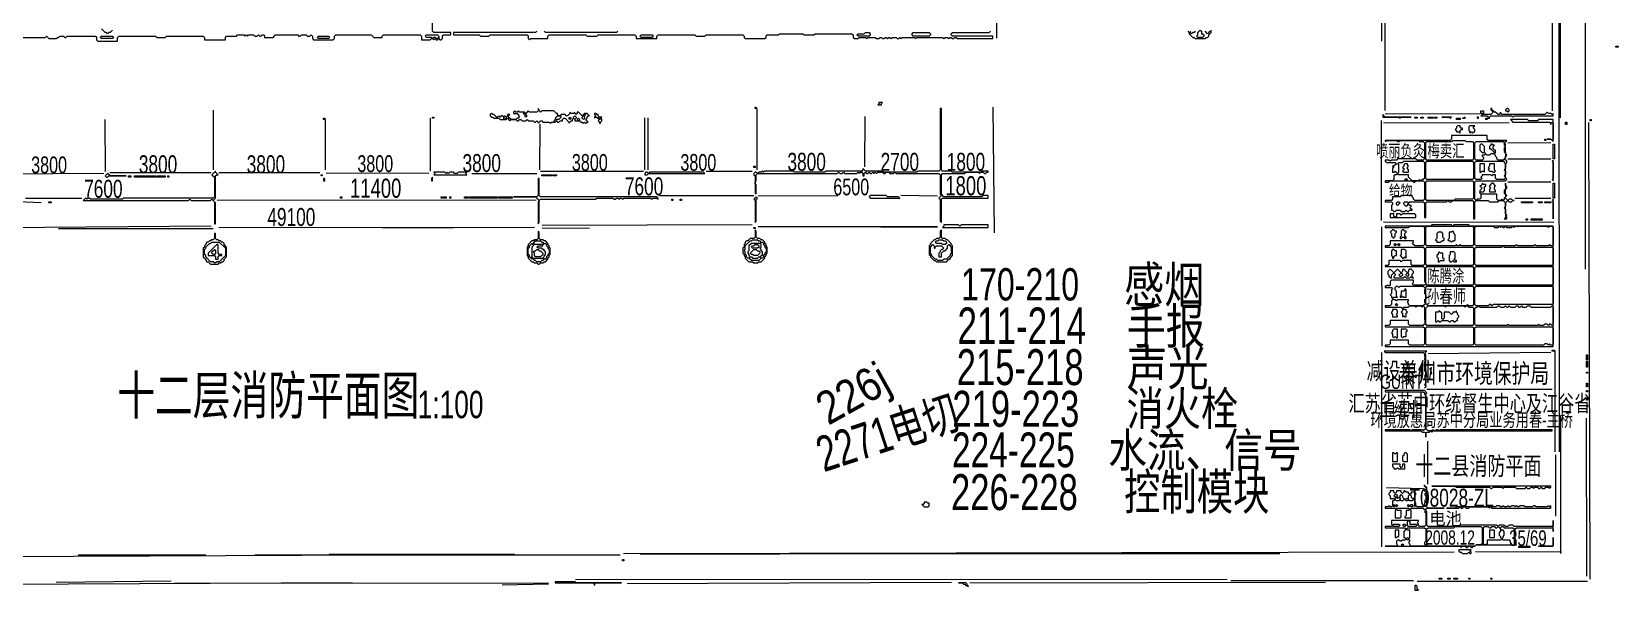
# Model space of a CAD drawing. Extents: x 10 to 1972, y 10 to 1370.
# Drawn here: x 678 to 1972, y 11 to 467 of the extents above; entities that cross this region are included whole.
import ezdxf

# ---------------------------------------------------------------- set-up
doc = ezdxf.new("R2010")
doc.units = 0
for name, color, linetype, lineweight in [('OCR_TEXT', 6, 'Continuous', 0), ('TRACE_CURVE', 6, 'Continuous', 0), ('TRACE_STRAIGHT', 5, 'Continuous', 0), ('TRACE_TEXT_SYMBOL', 6, 'Continuous', 0)]:
    doc.layers.add(name, color=color, linetype=linetype, lineweight=lineweight)
doc.styles.add('wqy-unicode', font='wqy-unicode.lff')

msp = doc.modelspace()

# ---------------------------------------------------------------- linework, layer by layer
at = {"layer": 'TRACE_CURVE', "color": 6}
for points in [[(1006, 466), (1005, 467), (1005, 509), (1006, 510), (1006, 531), (1005, 530), (1004, 531), (1003, 531), (1001, 533), (966, 533), (965, 534), (965, 535), (964, 536), (964, 537), (963, 537), (962, 538), (961, 538), (960, 539), (960, 577), (961, 578), (960, 579), (960, 591)], [(744, 468), (742, 466), (741, 466), (740, 465), (739, 466), (738, 466), (735, 469)], [(818, 463), (819, 462), (819, 460), (836, 460), (836, 462), (837, 463), (845, 463), (846, 464), (851, 464), (852, 463), (853, 464), (854, 463), (855, 464), (859, 464), (860, 463), (862, 463), (863, 464), (864, 463), (865, 463), (866, 464), (867, 464), (868, 463), (868, 462), (875, 462), (877, 464), (895, 464), (896, 463), (897, 463), (898, 464), (902, 464), (903, 463), (905, 463), (906, 464), (907, 463), (907, 461), (908, 460), (924, 460), (925, 461), (925, 463), (926, 464), (955, 464), (957, 462), (964, 462), (964, 463), (965, 464), (995, 464), (996, 463), (996, 460), (1003, 460), (1004, 461), (1005, 461), (1006, 460), (1007, 461), (1008, 460), (1009, 460), (1010, 461), (1011, 460), (1012, 460), (1013, 461), (1013, 463), (1014, 464), (1020, 464), (1020, 466), (1006, 466)], [(1090, 467), (1089, 466), (1022, 466), (1022, 464), (1043, 464), (1044, 463), (1051, 463), (1052, 464), (1082, 464), (1083, 463), (1083, 461), (1084, 460), (1085, 461), (1099, 461), (1099, 463), (1100, 464), (1130, 464)], [(1156, 467), (1155, 466), (1097, 466), (1096, 467)], [(1425, 462), (1426, 461), (1427, 462), (1428, 462), (1429, 461), (1430, 461), (1431, 462), (1432, 462), (1433, 461), (1462, 461), (1462, 463), (1429, 463), (1428, 464), (1428, 465), (1429, 466), (1459, 466), (1460, 467)], [(661, 462), (689, 462), (690, 463), (692, 461), (698, 461), (699, 462), (700, 462), (701, 463), (704, 463), (705, 462), (706, 462), (707, 463), (730, 463), (731, 462), (731, 460), (732, 459), (748, 459), (748, 462), (749, 463), (779, 463), (780, 462), (787, 462), (788, 463), (818, 463)], [(1130, 464), (1131, 463), (1139, 463), (1140, 464), (1170, 464), (1171, 463), (1171, 461), (1188, 461), (1188, 463), (1189, 464), (1219, 464), (1220, 463), (1227, 463), (1228, 464), (1258, 464), (1259, 463), (1259, 462), (1260, 461), (1276, 461), (1277, 462), (1277, 463), (1278, 464), (1287, 464), (1288, 465), (1307, 465), (1308, 464), (1316, 464), (1317, 465), (1347, 465), (1348, 464), (1348, 462), (1349, 461), (1352, 461), (1353, 462), (1358, 462), (1359, 461), (1360, 462), (1366, 462), (1367, 461), (1369, 461), (1370, 462), (1371, 462), (1372, 461), (1373, 461), (1374, 462), (1375, 462), (1376, 461), (1377, 462), (1378, 462), (1379, 461), (1380, 462), (1383, 462), (1384, 461), (1385, 461), (1386, 462), (1387, 461), (1388, 462), (1398, 462), (1399, 461), (1400, 462), (1421, 462), (1422, 461), (1423, 462), (1425, 462)], [(1419, 404), (1419, 354), (1418, 353), (1401, 353), (1400, 352), (1373, 352), (1372, 353), (1358, 353), (1356, 355), (1356, 354), (1355, 353), (1326, 353), (1325, 352), (1300, 352), (1299, 353), (1276, 353), (1275, 352), (1274, 353), (1273, 352), (1271, 352), (1270, 351), (1269, 352), (1268, 352), (1267, 351), (1267, 350), (1268, 349), (1268, 335), (1269, 334), (1269, 342), (1268, 343), (1268, 344), (1269, 345), (1269, 350), (1270, 351), (1335, 351), (1336, 352), (1337, 351), (1339, 351), (1340, 352), (1341, 351), (1351, 351), (1352, 352), (1353, 351), (1354, 352), (1355, 352), (1356, 351), (1356, 349), (1357, 349), (1357, 351), (1358, 352), (1359, 351), (1360, 351), (1361, 352), (1362, 351), (1363, 351), (1364, 352), (1365, 351), (1366, 352), (1367, 351), (1368, 352), (1372, 352), (1373, 351), (1374, 351), (1375, 352)], [(1375, 352), (1377, 352), (1378, 351), (1381, 351), (1382, 352), (1383, 351), (1418, 351), (1419, 350), (1419, 334), (1420, 333), (1418, 331), (1419, 330), (1419, 312), (1420, 311), (1420, 330), (1421, 331), (1458, 331), (1458, 333), (1454, 333), (1453, 332), (1422, 332), (1420, 334), (1420, 350), (1421, 351), (1439, 351), (1440, 352), (1450, 352), (1451, 351), (1452, 352), (1454, 352), (1455, 351), (1456, 351), (1457, 352), (1458, 352), (1458, 353), (1453, 353), (1452, 352), (1429, 352), (1428, 353), (1421, 353), (1420, 354), (1420, 404), (1419, 404)], [(1836, 382), (1836, 379), (1835, 378), (1782, 378), (1782, 377), (1783, 378), (1791, 378), (1792, 377), (1793, 377), (1794, 378), (1809, 378), (1810, 377), (1813, 377), (1814, 376), (1814, 363), (1813, 362), (1808, 362), (1807, 363), (1792, 363), (1791, 362), (1787, 362), (1786, 361), (1785, 362), (1782, 362), (1782, 361), (1783, 360), (1790, 360), (1791, 359), (1789, 357), (1788, 357), (1789, 356), (1788, 355), (1788, 352), (1789, 352), (1790, 353), (1792, 351), (1791, 350), (1790, 350), (1789, 349), (1789, 346), (1788, 345), (1782, 345), (1782, 344), (1785, 344), (1786, 345), (1804, 345), (1805, 344), (1806, 344), (1807, 345), (1813, 345), (1814, 344), (1814, 330), (1813, 329), (1806, 329), (1805, 330), (1805, 331), (1804, 332), (1804, 333), (1795, 333), (1794, 332), (1788, 332), (1788, 330), (1787, 329), (1782, 329)], [(1881, 366), (1880, 367), (1880, 375), (1879, 376), (1881, 378), (1866, 378), (1865, 379), (1865, 382), (1836, 382)], [(1883, 328), (1885, 328), (1886, 329), (1887, 329), (1886, 329), (1885, 330), (1883, 330), (1882, 329), (1880, 331), (1880, 332), (1881, 333), (1880, 334), (1880, 338), (1881, 339), (1881, 340), (1880, 341), (1880, 343), (1880, 338), (1879, 337), (1879, 335), (1880, 334), (1880, 332), (1879, 331), (1879, 330), (1878, 329), (1877, 330), (1876, 329), (1874, 329), (1873, 330), (1873, 334), (1860, 334), (1859, 335), (1860, 336), (1862, 336), (1863, 337), (1863, 340), (1864, 341), (1864, 342), (1862, 342), (1861, 343), (1861, 342), (1860, 341), (1859, 341), (1861, 339), (1859, 337), (1859, 335), (1860, 334), (1860, 331), (1859, 330), (1857, 330), (1856, 329), (1855, 330), (1855, 344), (1856, 345), (1880, 345), (1881, 346), (1880, 347), (1880, 359), (1881, 360), (1881, 361), (1879, 363), (1880, 364), (1880, 365), (1881, 366)], [(1782, 329), (1782, 328), (1787, 328), (1788, 327), (1788, 326), (1787, 325), (1787, 321), (1788, 321), (1789, 320), (1790, 320), (1791, 321), (1794, 321), (1795, 320), (1798, 320), (1799, 321), (1800, 320), (1801, 320), (1802, 321), (1804, 321), (1804, 322), (1803, 322), (1802, 323), (1803, 324), (1803, 325), (1802, 325), (1801, 326), (1801, 327), (1802, 328), (1813, 328), (1814, 327), (1814, 315), (1815, 315), (1815, 327), (1816, 328), (1832, 328), (1833, 329), (1834, 328), (1836, 328), (1837, 329), (1853, 329), (1854, 328), (1854, 314), (1855, 314), (1855, 328), (1856, 329), (1866, 329), (1867, 328), (1874, 328), (1875, 329), (1878, 329), (1880, 327), (1880, 324), (1879, 323), (1880, 322), (1880, 315), (1879, 314), (1881, 314), (1881, 315), (1880, 316), (1881, 317), (1880, 318), (1880, 327), (1882, 329), (1883, 328)], [(1820, 309), (1819, 308), (1782, 308), (1782, 307), (1801, 307), (1802, 308), (1813, 308), (1814, 307), (1814, 293), (1813, 292), (1806, 292), (1804, 294), (1805, 295), (1805, 296), (1786, 296), (1786, 293), (1785, 292), (1782, 292), (1782, 291), (1813, 291), (1814, 290), (1814, 277), (1813, 276), (1804, 276), (1803, 277), (1803, 280), (1796, 280), (1795, 279), (1794, 280), (1785, 280), (1785, 277), (1784, 276), (1782, 276), (1782, 275), (1813, 275), (1814, 274), (1814, 263), (1815, 262), (1815, 261), (1814, 260), (1805, 260), (1804, 261), (1805, 262), (1805, 264), (1787, 264), (1786, 263), (1786, 260), (1785, 259), (1784, 260), (1783, 259), (1782, 259), (1782, 258), (1787, 258), (1788, 257), (1787, 256), (1787, 253), (1786, 252), (1787, 251), (1787, 250), (1788, 249), (1788, 248), (1787, 247), (1787, 244), (1786, 243)], [(1786, 243), (1782, 243), (1782, 242), (1795, 242), (1796, 241), (1796, 239), (1795, 238), (1796, 237), (1796, 234), (1797, 235), (1798, 234), (1799, 234), (1799, 237), (1800, 238), (1799, 239), (1799, 240), (1797, 240), (1796, 241), (1797, 242), (1801, 242), (1802, 243), (1806, 243), (1807, 242), (1808, 243), (1811, 243), (1812, 242), (1813, 243), (1814, 242), (1814, 232), (1815, 231), (1814, 230), (1815, 229), (1813, 227), (1802, 227), (1801, 228), (1801, 231), (1786, 231), (1786, 228), (1785, 227), (1782, 227), (1782, 226), (1813, 226), (1814, 225), (1814, 212), (1813, 211), (1802, 211), (1801, 212), (1801, 215), (1786, 215), (1786, 212), (1785, 211), (1782, 211), (1782, 210), (1919, 210), (1919, 308), (1851, 308), (1850, 309), (1838, 309), (1837, 308), (1836, 309), (1820, 309)]]:
    msp.add_lwpolyline(points, dxfattribs=at)
for points in [[(1357, 465), (1358, 466), (1361, 466), (1362, 465), (1362, 464), (1361, 463), (1352, 463), (1351, 464), (1352, 465)], [(1396, 465), (1397, 466), (1410, 466), (1411, 465), (1411, 464), (1410, 463), (1397, 463), (1396, 464)], [(734, 462), (735, 463), (744, 463), (745, 462), (744, 461), (735, 461)], [(911, 462), (912, 463), (920, 463), (921, 462), (920, 461), (912, 461)], [(999, 463), (1000, 464), (1009, 464), (1010, 463), (1010, 462), (1009, 461), (1008, 461), (1007, 462), (1006, 462), (1005, 461), (1004, 462), (1000, 462)], [(1174, 463), (1175, 464), (1184, 464), (1185, 463), (1184, 462), (1175, 462)], [(1836, 377), (1837, 378), (1847, 378), (1848, 377), (1853, 377), (1854, 376), (1854, 363), (1853, 362), (1816, 362), (1815, 363), (1815, 376), (1816, 377)], [(1855, 376), (1856, 377), (1878, 377), (1879, 376), (1879, 374), (1880, 373), (1879, 372), (1879, 369), (1880, 368), (1880, 364), (1878, 362), (1874, 362), (1873, 363), (1873, 364), (1872, 365), (1872, 366), (1871, 367), (1872, 368), (1872, 370), (1871, 370), (1870, 371), (1870, 373), (1871, 374), (1870, 374), (1869, 375), (1868, 375), (1868, 374), (1867, 373), (1867, 371), (1868, 371), (1871, 368), (1870, 367), (1868, 367), (1867, 366), (1865, 366), (1863, 368), (1863, 373), (1861, 375), (1860, 375), (1859, 374), (1859, 370), (1861, 368), (1863, 368), (1864, 367), (1863, 366), (1861, 366), (1861, 365), (1862, 364), (1862, 363), (1861, 362), (1856, 362), (1855, 363)], [(1796, 360), (1797, 361), (1813, 361), (1814, 360), (1814, 347), (1813, 346), (1812, 346), (1811, 345), (1810, 346), (1809, 345), (1804, 345), (1801, 348), (1801, 350), (1793, 350), (1792, 351), (1793, 352), (1793, 358), (1792, 359), (1793, 360)], [(1815, 360), (1816, 361), (1853, 361), (1854, 360), (1854, 347), (1853, 346), (1816, 346), (1815, 347)], [(1855, 360), (1856, 361), (1878, 361), (1880, 359), (1880, 355), (1879, 354), (1880, 353), (1880, 350), (1879, 349), (1880, 348), (1880, 347), (1879, 346), (1873, 346), (1872, 347), (1872, 350), (1870, 350), (1869, 349), (1868, 350), (1861, 350), (1861, 349), (1860, 348), (1861, 347), (1860, 346), (1856, 346), (1855, 347)], [(1798, 346), (1799, 347), (1800, 346), (1799, 345)], [(1815, 344), (1816, 345), (1853, 345), (1854, 344), (1854, 331), (1853, 330), (1839, 330), (1838, 329), (1816, 329), (1815, 330)], [(1791, 327), (1792, 328), (1793, 328), (1794, 327), (1792, 325), (1791, 326)], [(1797, 327), (1798, 328), (1800, 328), (1801, 327), (1800, 326), (1800, 325), (1799, 324), (1797, 326)], [(1815, 307), (1816, 308), (1853, 308), (1854, 307), (1854, 293), (1853, 292), (1844, 292), (1843, 293), (1842, 292), (1841, 292), (1840, 293), (1839, 292), (1816, 292), (1815, 293)], [(1855, 307), (1856, 308), (1870, 308), (1871, 307), (1874, 307), (1875, 308), (1876, 307), (1877, 308), (1878, 307), (1879, 307), (1880, 308), (1881, 307), (1885, 307), (1886, 308), (1887, 307), (1888, 308), (1914, 308), (1915, 307), (1916, 308), (1918, 308), (1919, 307), (1919, 293), (1918, 292), (1917, 292), (1916, 293), (1915, 292), (1905, 292), (1904, 293), (1903, 292), (1890, 292), (1889, 293), (1888, 292), (1856, 292), (1855, 293)], [(1789, 293), (1790, 294), (1791, 293), (1790, 292)], [(1792, 293), (1793, 294), (1794, 293), (1793, 292)], [(1815, 290), (1816, 291), (1853, 291), (1854, 290), (1854, 277), (1853, 276), (1816, 276), (1815, 277)], [(1877, 291), (1878, 292), (1879, 291), (1918, 291), (1919, 290), (1919, 277), (1918, 276), (1856, 276), (1855, 277), (1855, 290), (1856, 291)], [(1815, 274), (1816, 275), (1853, 275), (1854, 274), (1854, 261), (1853, 260), (1816, 260), (1815, 261)], [(1855, 274), (1856, 275), (1918, 275), (1919, 274), (1919, 261), (1918, 260), (1856, 260), (1855, 261)], [(1790, 258), (1791, 259), (1792, 259), (1793, 258), (1794, 259), (1813, 259), (1815, 257), (1814, 256), (1814, 253), (1815, 252), (1815, 249), (1814, 248), (1814, 246), (1815, 245), (1813, 243), (1802, 243), (1801, 244), (1801, 245), (1800, 246), (1801, 247), (1801, 248), (1792, 248), (1791, 247), (1790, 248), (1789, 248), (1788, 249), (1789, 250), (1792, 250), (1791, 251), (1791, 255), (1790, 256)], [(1815, 258), (1816, 259), (1853, 259), (1854, 258), (1854, 244), (1853, 243), (1850, 243), (1849, 244), (1848, 243), (1817, 243), (1815, 245)], [(1855, 258), (1856, 259), (1918, 259), (1919, 258), (1919, 245), (1918, 244), (1870, 244), (1869, 243), (1868, 244), (1867, 244), (1866, 243), (1856, 243), (1855, 244)], [(1790, 244), (1791, 245), (1792, 244), (1791, 243)], [(1817, 243), (1830, 243), (1831, 242), (1832, 243), (1846, 243), (1847, 242), (1848, 243), (1849, 243), (1850, 242), (1853, 242), (1854, 241), (1854, 228), (1853, 227), (1816, 227), (1815, 228), (1815, 241)], [(1857, 242), (1858, 243), (1859, 242), (1873, 242), (1874, 243), (1875, 243), (1876, 242), (1879, 242), (1880, 243), (1881, 242), (1882, 242), (1883, 243), (1884, 242), (1888, 242), (1889, 243), (1890, 243), (1891, 242), (1892, 242), (1893, 243), (1894, 242), (1897, 242), (1898, 243), (1900, 243), (1901, 242), (1917, 242), (1918, 243), (1919, 242), (1919, 228), (1918, 227), (1917, 228), (1916, 228), (1915, 227), (1914, 228), (1912, 228), (1911, 227), (1908, 227), (1907, 228), (1906, 227), (1883, 227), (1882, 228), (1881, 227), (1856, 227), (1855, 228), (1855, 241), (1856, 242)], [(1815, 225), (1816, 226), (1853, 226), (1854, 225), (1854, 212), (1853, 211), (1816, 211), (1815, 212)], [(1855, 225), (1856, 226), (1918, 226), (1919, 225), (1919, 212), (1918, 211), (1917, 211), (1916, 212), (1915, 211), (1914, 212), (1912, 212), (1911, 211), (1856, 211), (1855, 212)]]:
    msp.add_lwpolyline(points, close=True, dxfattribs=at)
at = {"layer": 'TRACE_STRAIGHT', "color": 5}
for p, q in [((1924.5, 961.4), (1924.5, 396.4)), ((1923.4, 878.9), (1923.9, 123.9)), ((1945, 879), (1945, 273)), ((1464.5, 648.9), (1464.8, 461.4)), ((1778.2, 551.4), (1779, 458.9)), ((1924, 525), (1924, 411)), ((1918, 507), (1918, 402)), ((1781.6, 490.4), (1781.7, 402.4)), ((826.1, 402.6), (826.1, 353.9)), ((1269.7, 353.9), (1269.7, 403.9)), ((1461.9, 405.1), (1462.9, 302.6)), ((737.8, 395.1), (737.9, 352.6)), ((917.6, 353.9), (917.7, 395.1)), ((1003, 396), (1003, 353)), ((1092.6, 353.9), (1092.7, 391.4)), ((1177.8, 396.4), (1177.9, 353.9)), ((1180.9, 353.9), (1180.9, 396.4)), ((1357.6, 356.4), (1357.7, 397.6)), ((1778.9, 312.6), (1779, 394.1)), ((1780.6, 392.2), (1883.1, 392.6)), ((1781.9, 399.8), (1859.4, 399.9)), ((1923.6, 393.9), (1923.6, 312.6)), ((1947.7, 392.6), (1948.9, 20.1)), ((1881.9, 376), (1916.9, 376.3)), ((1881.9, 362.9), (1916.9, 362.9)), ((654.4, 350.6), (736.9, 351.4)), ((741.9, 351.7), (824.4, 351.8)), ((830.6, 351.8), (913.1, 351.8)), ((918.1, 351.5), (1001.9, 351.4)), ((1037, 351), (1090, 351)), ((1093.1, 352.8), (1176.9, 352.9)), ((1228.1, 352.8), (1265.6, 353)), ((1881.9, 344.3), (1916.9, 344.3)), ((654.4, 328.6), (685.7, 327.3)), ((673, 331), (719, 331)), ((829.4, 329.3), (1089.4, 329.4)), ((1190, 333), (1267, 333)), ((1270.6, 332.9), (1335.6, 333)), ((1386.9, 333.2), (1416.9, 332.8)), ((1887.8, 330.8), (1916.9, 330.9)), ((1780.6, 311.6), (1919.4, 311.4)), ((654.4, 307), (824.4, 308.2)), ((700, 306), (826, 306)), ((830.6, 306.9), (1088.1, 307.2)), ((964, 307), (1022, 307)), ((1094.4, 308.8), (1265.6, 309.5)), ((1094.4, 306.7), (1133.1, 306.4)), ((1270.6, 307.8), (1416.9, 307.8)), ((1370.6, 307.5), (1416.9, 307.5)), ((1779, 307.6), (1779.1, 210.1)), ((1779, 205.1), (1779, 46.4)), ((1816.9, 204.1), (1916.9, 205.2)), ((1920.6, 123.9), (1920.6, 206.4)), ((1816, 175), (1918, 175)), ((1925, 153), (1925, 41)), ((1945.9, 151.4), (1946.2, 22.6)), ((1816.6, 97.6), (1816.6, 132.6)), ((1921, 71.4), (1921.1, 121.4)), ((1783.1, 94.9), (1813.1, 93.9)), ((70.6, 36), (898.1, 39.7)), ((716, 40), (784, 40)), ((770, 40), (820, 40)), ((860, 40), (974, 40)), ((899.4, 39.8), (1108.1, 39.8)), ((920.6, 40.4), (1071.9, 40.4)), ((1072, 40), (1158, 40)), ((1160.6, 41), (1838.1, 42.3)), ((1174.4, 40.7), (1288.1, 40.8)), ((1216, 41), (1696, 41)), ((1855.6, 42.6), (1925.6, 42.4)), ((610.6, 15.9), (939.4, 17.4)), ((697.9, 17.6), (791.9, 18.6)), ((794.4, 16.7), (1099.4, 17)), ((1061.8, 15.5), (1099.4, 16.3)), ((1121.6, 19.7), (1653.1, 20.1)), ((1163.6, 16.5), (1428.1, 17.5)), ((1443.1, 17.1), (1733.1, 17.5)), ((1656, 19), (1805, 19)), ((1808.1, 18.4), (1946.9, 18.4))]:
    msp.add_line(p, q, dxfattribs=at)
at = {"layer": 'TRACE_TEXT_SYMBOL', "color": 6}
for points in [[(1621, 467), (1622, 466), (1622, 465), (1625, 462), (1626, 462), (1627, 461), (1635, 461), (1636, 462), (1637, 462), (1638, 463), (1638, 464), (1640, 466), (1640, 468)], [(1627, 467), (1626, 466), (1625, 466), (1624, 465), (1623, 466), (1623, 467)], [(1639, 467), (1637, 465), (1635, 467)], [(1091, 404), (1091, 402), (1090, 401), (1084, 401), (1083, 402), (1081, 400), (1080, 401), (1076, 401), (1075, 402), (1074, 401), (1073, 401), (1072, 402), (1071, 401), (1071, 400), (1074, 400), (1075, 399), (1075, 398), (1076, 397), (1075, 396), (1074, 396), (1073, 395), (1069, 395), (1067, 397), (1067, 398), (1068, 399), (1066, 399), (1066, 398), (1065, 397), (1064, 398), (1063, 397), (1062, 398), (1061, 398), (1060, 397), (1059, 398), (1058, 397), (1057, 397), (1055, 399), (1054, 399), (1053, 400), (1052, 399), (1052, 398), (1053, 397), (1054, 397), (1055, 396), (1059, 396), (1060, 395), (1065, 395), (1066, 396), (1068, 394), (1069, 395), (1073, 395), (1074, 394), (1075, 394), (1076, 395), (1077, 395), (1078, 394), (1081, 394), (1082, 395), (1083, 394), (1087, 394), (1088, 393), (1089, 393), (1090, 394), (1091, 393)], [(1092, 402), (1092, 403), (1091, 404)], [(1091, 393), (1091, 392), (1093, 394), (1094, 394), (1095, 393), (1100, 393), (1101, 392), (1102, 393), (1105, 393), (1106, 394), (1107, 393), (1108, 393), (1109, 394), (1111, 394), (1111, 395), (1112, 396), (1113, 396), (1116, 393), (1116, 392), (1118, 394), (1119, 394), (1119, 395), (1120, 396), (1121, 395), (1121, 394), (1125, 394), (1126, 393), (1127, 393), (1128, 392), (1129, 393), (1130, 392), (1131, 393), (1132, 393), (1130, 395), (1131, 396), (1131, 397), (1132, 398), (1133, 398), (1131, 400), (1129, 400), (1127, 398), (1124, 401), (1123, 401), (1123, 400), (1122, 399), (1121, 400), (1121, 401), (1120, 400), (1118, 400), (1117, 401), (1117, 400), (1115, 398), (1114, 398), (1113, 399), (1110, 399), (1109, 398), (1108, 398), (1107, 399), (1107, 400), (1106, 400), (1104, 402), (1094, 402), (1093, 401), (1092, 402)], [(1814, 97), (1814, 96), (1816, 94), (1814, 92), (1815, 91), (1815, 90), (1814, 89), (1815, 88), (1815, 85), (1814, 84), (1815, 83), (1814, 82), (1814, 80), (1813, 79), (1808, 79), (1807, 80), (1807, 82), (1806, 83), (1806, 84), (1805, 85), (1805, 86), (1806, 87), (1806, 88), (1807, 89), (1807, 90), (1806, 91), (1803, 91), (1803, 90), (1802, 89), (1801, 90), (1801, 91), (1799, 91), (1798, 92), (1797, 92), (1797, 91), (1796, 90), (1795, 91), (1795, 92), (1791, 92), (1791, 91), (1790, 90), (1789, 91), (1789, 92), (1786, 92), (1786, 91), (1785, 90), (1785, 89), (1786, 88), (1786, 86), (1789, 86), (1790, 85), (1789, 84), (1788, 84), (1788, 80), (1787, 79), (1786, 79), (1785, 80), (1784, 79), (1782, 79), (1782, 78), (1790, 78), (1791, 77), (1790, 76), (1790, 70)], [(1854, 47), (1855, 47), (1856, 48), (1885, 48), (1885, 49), (1884, 50), (1884, 51), (1883, 52), (1878, 52), (1877, 53), (1878, 54), (1878, 55), (1879, 56), (1879, 59), (1878, 60), (1877, 60), (1876, 61), (1876, 62), (1877, 63), (1878, 63), (1879, 62), (1886, 62), (1887, 61), (1887, 48), (1889, 48), (1888, 49), (1888, 61), (1889, 62), (1918, 62), (1919, 61), (1919, 59), (1919, 68), (1919, 64), (1918, 63), (1887, 63), (1886, 64), (1883, 64), (1882, 63), (1880, 63), (1879, 64), (1875, 64), (1874, 63), (1873, 64), (1843, 64), (1842, 63), (1817, 63), (1816, 64), (1816, 75), (1815, 76), (1815, 77), (1816, 78), (1830, 78), (1817, 78), (1816, 79), (1816, 95), (1815, 95), (1814, 96), (1814, 97)], [(1790, 70), (1794, 70), (1795, 71), (1795, 76), (1792, 76), (1791, 77), (1792, 78), (1801, 78), (1802, 77), (1801, 76), (1799, 76), (1799, 72), (1798, 71), (1798, 70), (1803, 70), (1803, 76), (1802, 77), (1803, 78), (1813, 78), (1815, 76), (1814, 75), (1815, 74), (1815, 64), (1814, 63), (1810, 63), (1809, 64), (1809, 65), (1808, 66), (1809, 67), (1809, 68), (1787, 68), (1787, 65), (1788, 64), (1787, 63), (1782, 63), (1782, 62), (1798, 62), (1799, 61), (1797, 59), (1797, 54), (1798, 54), (1799, 53), (1798, 52), (1796, 52), (1795, 51), (1794, 51), (1793, 52), (1792, 52), (1791, 51), (1791, 49), (1792, 48), (1791, 47), (1782, 47), (1843, 47), (1844, 46), (1845, 47), (1847, 47), (1848, 46), (1849, 46), (1850, 47), (1851, 47), (1852, 46), (1853, 46), (1854, 47)]]:
    msp.add_lwpolyline(points, dxfattribs=at)
for points in [[(1631, 468), (1632, 467), (1632, 465), (1633, 465), (1634, 464), (1634, 463), (1633, 462), (1629, 462), (1628, 463), (1629, 464), (1629, 466)], [(1970, 455), (1972, 455), (1972, 454), (1970, 454)], [(1268, 405), (1269, 405), (1269, 404), (1268, 404)], [(1369, 409), (1369, 408), (1368, 407), (1371, 407), (1371, 408), (1372, 409)], [(1868, 404), (1868, 403), (1870, 401), (1868, 399), (1861, 399), (1860, 398), (1865, 398), (1866, 397), (1866, 396), (1867, 396), (1867, 397), (1868, 398), (1885, 398), (1886, 397), (1887, 398), (1919, 398), (1919, 400), (1918, 399), (1917, 400), (1915, 400), (1914, 401), (1912, 399), (1877, 399), (1876, 400), (1876, 401), (1876, 400), (1875, 399), (1874, 399), (1872, 401), (1871, 401), (1869, 403), (1869, 404)], [(1860, 402), (1862, 402), (1862, 400), (1860, 400)], [(1881, 404), (1880, 403), (1880, 402), (1881, 402), (1882, 401), (1883, 402), (1883, 403), (1882, 404)], [(916, 396), (917, 396), (917, 395), (916, 395)], [(1005, 397), (1006, 397), (1006, 396), (1005, 396)], [(1063, 397), (1064, 398), (1065, 397), (1065, 396), (1064, 395), (1063, 396)], [(1079, 400), (1080, 401), (1081, 400), (1080, 399)], [(1080, 398), (1081, 399), (1082, 398), (1081, 397)], [(1104, 394), (1105, 395), (1106, 394), (1105, 393)], [(1107, 398), (1109, 398), (1110, 397), (1108, 395), (1106, 395), (1105, 396)], [(1116, 396), (1117, 397), (1118, 396), (1117, 395)], [(1120, 397), (1121, 398), (1122, 397), (1122, 396), (1121, 395), (1120, 396)], [(1123, 395), (1124, 396), (1125, 395), (1124, 394)], [(1127, 397), (1128, 398), (1129, 397), (1129, 396), (1128, 395), (1127, 396)], [(1128, 399), (1129, 400), (1130, 399), (1129, 398)], [(1137, 400), (1137, 399), (1138, 398), (1137, 397), (1137, 396), (1138, 397), (1139, 397), (1141, 395), (1140, 394), (1141, 393), (1141, 392), (1142, 392), (1142, 393), (1143, 394), (1143, 395), (1142, 396), (1143, 397), (1141, 397), (1140, 398), (1140, 399), (1139, 399), (1138, 400)], [(1140, 396), (1141, 397), (1142, 396), (1141, 395)], [(1780, 399), (1780, 397), (1793, 397), (1794, 396), (1795, 397), (1803, 397), (1782, 397)], [(1806, 397), (1808, 397), (1808, 396), (1806, 396)], [(1811, 397), (1813, 397), (1813, 396), (1811, 396)], [(1817, 397), (1821, 397), (1821, 396), (1817, 396)], [(1822, 397), (1824, 397), (1824, 396), (1822, 396)], [(1828, 397), (1834, 397), (1835, 396), (1836, 397)], [(1841, 390), (1840, 389), (1840, 388), (1839, 387), (1840, 386), (1840, 385), (1842, 385), (1843, 384), (1843, 386), (1844, 387), (1845, 387), (1845, 388), (1844, 388), (1843, 389), (1843, 390)], [(1840, 396), (1843, 396), (1843, 395), (1840, 395)], [(1847, 397), (1846, 396), (1845, 396), (1847, 396)], [(1851, 390), (1850, 389), (1850, 386), (1851, 385), (1851, 384), (1852, 385), (1853, 384), (1854, 385), (1855, 385), (1855, 387), (1854, 388), (1854, 389), (1855, 390)], [(1857, 397), (1857, 396), (1858, 396), (1858, 397)], [(1864, 396), (1865, 396), (1865, 395), (1864, 395)], [(1884, 395), (1886, 393), (1916, 393), (1917, 392), (1917, 391), (1917, 392), (1918, 393), (1919, 392), (1919, 379), (1918, 378), (1917, 379), (1914, 379), (1917, 379), (1919, 377), (1919, 395), (1907, 395), (1906, 394), (1899, 394), (1898, 395)], [(1929, 393), (1930, 393), (1930, 391), (1929, 391)], [(1949, 395), (1950, 395), (1950, 394), (1949, 394)], [(1912, 379), (1913, 379), (1913, 378), (1912, 378)], [(1919, 375), (1920, 375), (1920, 363), (1919, 363)], [(828, 353), (825, 350), (827, 348), (827, 332), (826, 331), (753, 331), (752, 330), (726, 330), (725, 331), (724, 331), (723, 330), (722, 331), (720, 329), (806, 329), (807, 330), (808, 329), (824, 329), (825, 330), (827, 328), (827, 310), (828, 310), (828, 327), (826, 329), (828, 331), (828, 349), (829, 350), (830, 350), (828, 352)], [(740, 351), (738, 349), (739, 348), (740, 348), (741, 349), (755, 349), (742, 349)], [(914, 350), (915, 350), (915, 349), (914, 349)], [(1006, 352), (1007, 351), (1006, 350), (1033, 350), (1032, 351), (1033, 352), (1026, 352), (1025, 351), (1023, 351), (1022, 352), (1019, 352), (1018, 351), (1017, 352), (1016, 351), (1015, 352)], [(1094, 350), (1102, 350), (1102, 349), (1094, 349)], [(1103, 350), (1106, 350), (1106, 349), (1103, 349)], [(1179, 352), (1178, 351), (1178, 350), (1180, 350), (1181, 351), (1227, 351), (1226, 352), (1182, 352), (1181, 351), (1180, 352)], [(1267, 357), (1268, 357), (1268, 356), (1267, 356)], [(1798, 359), (1797, 358), (1797, 357), (1796, 356), (1797, 355), (1797, 354), (1796, 353), (1797, 352), (1801, 352), (1801, 354), (1800, 355), (1800, 356), (1801, 357), (1800, 358), (1800, 359)], [(1859, 359), (1859, 352), (1860, 352), (1861, 353), (1862, 353), (1863, 352), (1863, 359)], [(1867, 359), (1867, 357), (1866, 356), (1867, 355), (1866, 354), (1867, 353), (1869, 353), (1870, 352), (1871, 352), (1872, 353), (1871, 354), (1871, 359)], [(1919, 362), (1918, 361), (1919, 360), (1919, 347), (1918, 346), (1919, 345)], [(757, 349), (759, 349), (759, 348), (757, 348)], [(762, 349), (779, 349), (779, 348), (762, 348)], [(780, 349), (787, 349), (787, 348), (780, 348)], [(789, 349), (790, 349), (790, 348), (789, 348)], [(916, 347), (916, 345), (917, 345), (917, 347)], [(1005, 348), (1004, 347), (1004, 345), (1005, 345)], [(1091, 347), (1091, 333), (1090, 332), (1071, 332), (1089, 332), (1092, 329), (1091, 328), (1091, 310), (1092, 311), (1092, 329), (1093, 330), (1138, 330), (1139, 331), (1152, 331), (1153, 330), (1154, 330), (1155, 331), (1156, 331), (1157, 330), (1158, 331), (1159, 331), (1160, 330), (1161, 331), (1183, 331), (1184, 330), (1185, 331), (1188, 331), (1189, 330), (1189, 331), (1188, 332), (1093, 332), (1092, 333), (1092, 347)], [(1869, 343), (1867, 341), (1867, 340), (1868, 339), (1867, 338), (1867, 336), (1872, 336), (1872, 337), (1871, 338), (1871, 340), (1872, 341), (1870, 343)], [(1919, 343), (1920, 343), (1920, 331), (1919, 331)], [(692, 328), (694, 328), (694, 327), (692, 327)], [(930, 332), (931, 332), (931, 331), (930, 331)], [(1012, 332), (1013, 332), (1013, 331), (1012, 331)], [(1014, 332), (1016, 332), (1016, 331), (1014, 331)], [(1019, 332), (1020, 332), (1020, 331), (1019, 331)], [(1031, 332), (1034, 332), (1034, 331), (1031, 331)], [(1035, 332), (1058, 332), (1058, 331), (1035, 331)], [(1059, 332), (1070, 332), (1070, 331), (1059, 331)], [(1200, 330), (1201, 330), (1201, 329), (1200, 329)], [(1207, 330), (1208, 330), (1208, 329), (1207, 329)], [(1269, 332), (1267, 330), (1268, 329), (1268, 311), (1269, 312), (1269, 330), (1270, 331)], [(1362, 333), (1361, 332), (1362, 331), (1386, 331), (1385, 332), (1376, 332), (1375, 333)], [(1893, 328), (1902, 328), (1902, 327), (1893, 327)], [(1907, 328), (1910, 328), (1910, 327), (1907, 327)], [(1912, 328), (1917, 328), (1917, 327), (1912, 327)], [(1919, 330), (1918, 329), (1919, 328), (1919, 314)], [(1786, 318), (1786, 315), (1807, 315), (1807, 317), (1806, 318), (1796, 318), (1795, 317), (1794, 318), (1791, 318), (1791, 316), (1790, 315), (1789, 316), (1789, 318)], [(1897, 314), (1898, 314), (1898, 313), (1897, 313)], [(1901, 314), (1906, 314), (1906, 313), (1901, 313)], [(1907, 314), (1910, 314), (1910, 313), (1907, 313)], [(827, 302), (827, 298), (826, 297), (825, 297), (824, 296), (823, 296), (822, 295), (821, 295), (820, 294), (820, 293), (819, 292), (819, 291), (818, 290), (818, 283), (820, 281), (820, 280), (821, 279), (822, 279), (824, 277), (830, 277), (831, 278), (832, 278), (833, 279), (834, 279), (835, 280), (835, 281), (837, 283), (837, 291), (835, 293), (835, 294), (834, 295), (833, 295), (832, 296), (831, 296), (830, 297), (829, 297), (828, 298), (828, 302)], [(1091, 304), (1091, 298), (1090, 297), (1088, 297), (1087, 296), (1086, 296), (1083, 293), (1083, 292), (1082, 291), (1082, 284), (1083, 283), (1083, 282), (1086, 279), (1087, 279), (1088, 278), (1090, 278), (1091, 277), (1092, 277), (1093, 278), (1095, 278), (1096, 279), (1097, 279), (1099, 281), (1099, 282), (1100, 283), (1100, 284), (1101, 285), (1101, 290), (1100, 291), (1100, 292), (1099, 293), (1099, 294), (1097, 296), (1096, 296), (1095, 297), (1093, 297), (1092, 298), (1092, 303)], [(1268, 305), (1268, 299), (1267, 298), (1264, 298), (1262, 296), (1261, 296), (1260, 295), (1260, 294), (1259, 293), (1259, 291), (1258, 290), (1258, 286), (1259, 285), (1259, 284), (1260, 283), (1260, 282), (1263, 279), (1266, 279), (1267, 278), (1270, 278), (1271, 279), (1273, 279), (1276, 282), (1276, 283), (1277, 284), (1277, 285), (1278, 286), (1278, 291), (1277, 292), (1277, 293), (1276, 294), (1276, 295), (1274, 297), (1273, 297), (1272, 298), (1270, 298), (1269, 299), (1269, 304)], [(1267, 307), (1268, 307), (1268, 306), (1267, 306)], [(1420, 305), (1419, 304), (1419, 299), (1418, 298), (1416, 298), (1415, 297), (1414, 297), (1411, 294), (1411, 293), (1410, 292), (1410, 285), (1411, 284), (1411, 283), (1414, 280), (1415, 280), (1416, 279), (1424, 279), (1426, 281), (1427, 281), (1427, 282), (1429, 284), (1429, 292), (1428, 293), (1428, 294), (1425, 297), (1424, 297), (1423, 298), (1421, 298), (1420, 299)], [(1422, 309), (1422, 308), (1421, 307), (1458, 307), (1458, 309), (1436, 309), (1435, 308), (1434, 309)], [(1788, 305), (1786, 303), (1787, 302), (1787, 300), (1789, 298), (1789, 299), (1790, 300), (1790, 302), (1791, 303), (1791, 304), (1790, 304), (1789, 305)], [(1796, 305), (1795, 304), (1795, 300), (1794, 299), (1794, 298), (1795, 298), (1796, 299), (1797, 299), (1798, 298), (1799, 298), (1799, 299), (1798, 300), (1798, 302), (1799, 303), (1799, 304), (1798, 304), (1797, 305)], [(1825, 303), (1824, 302), (1824, 298), (1823, 297), (1824, 296), (1824, 295), (1827, 295), (1828, 296), (1829, 296), (1830, 297), (1830, 298), (1829, 299), (1829, 302), (1828, 303)], [(1837, 304), (1836, 303), (1834, 303), (1834, 298), (1833, 297), (1834, 296), (1835, 296), (1836, 295), (1837, 296), (1838, 296), (1839, 297), (1839, 301), (1838, 302), (1838, 303)], [(824, 294), (825, 295), (831, 295), (836, 290), (836, 284), (831, 279), (829, 279), (828, 278), (827, 278), (826, 279), (824, 279), (820, 283), (820, 284), (819, 285), (819, 289), (820, 290), (820, 291), (823, 294)], [(829, 293), (822, 286), (822, 284), (827, 284), (828, 283), (828, 281), (830, 281), (830, 283), (831, 284), (833, 284), (833, 285), (831, 285), (830, 286), (830, 293)], [(827, 289), (828, 288), (828, 286), (827, 285), (826, 285), (825, 286), (825, 287)], [(1086, 294), (1087, 293), (1087, 292), (1086, 291), (1086, 283), (1085, 282), (1084, 283), (1084, 284), (1083, 285), (1083, 290), (1084, 291), (1084, 292)], [(1089, 296), (1093, 296), (1094, 295), (1095, 295), (1096, 294), (1095, 293), (1088, 293), (1087, 294)], [(1089, 288), (1090, 289), (1091, 289), (1092, 288), (1093, 288), (1095, 286), (1095, 285), (1093, 283), (1089, 283), (1088, 284), (1088, 286), (1087, 287), (1088, 288)], [(1095, 293), (1096, 294), (1097, 294), (1098, 293), (1098, 292), (1099, 291), (1099, 290), (1100, 289), (1100, 286), (1099, 285), (1099, 284), (1098, 283), (1098, 282), (1097, 281), (1096, 281), (1095, 282), (1096, 283), (1096, 284), (1097, 285), (1097, 287), (1096, 288), (1096, 289), (1095, 289), (1094, 290), (1091, 290), (1090, 291), (1091, 292), (1095, 292)], [(1265, 296), (1266, 297), (1270, 297), (1271, 296), (1272, 296), (1273, 295), (1272, 294), (1265, 294), (1263, 292), (1263, 288), (1262, 287), (1262, 286), (1263, 285), (1263, 284), (1264, 283), (1263, 282), (1262, 282), (1261, 283), (1261, 284), (1260, 285), (1260, 287), (1259, 288), (1260, 289), (1260, 292), (1264, 296)], [(1267, 289), (1269, 289), (1270, 288), (1271, 288), (1272, 287), (1272, 286), (1270, 284), (1267, 284), (1266, 285), (1265, 285), (1264, 286)], [(1267, 292), (1268, 293), (1270, 293), (1271, 292), (1271, 291), (1270, 290), (1266, 290), (1265, 291), (1266, 292)], [(1272, 294), (1273, 295), (1274, 295), (1275, 294), (1275, 293), (1276, 292), (1276, 291), (1277, 290), (1277, 287), (1276, 286), (1276, 285), (1275, 284), (1274, 285), (1274, 287), (1273, 288), (1273, 289), (1272, 290), (1273, 291), (1273, 293)], [(1274, 285), (1275, 284), (1275, 283), (1274, 282), (1273, 282), (1272, 283)], [(1413, 293), (1414, 292), (1414, 290), (1415, 290), (1415, 291), (1416, 292), (1420, 292), (1422, 290), (1421, 289), (1420, 289), (1419, 288), (1419, 287), (1418, 286), (1418, 283), (1420, 283), (1420, 286), (1422, 288), (1423, 288), (1425, 290), (1425, 292), (1426, 293), (1428, 291), (1428, 286), (1427, 285), (1427, 284), (1424, 281), (1422, 281), (1421, 280), (1417, 280), (1416, 281), (1415, 281), (1412, 284), (1412, 285), (1411, 286), (1411, 291)], [(1417, 296), (1418, 297), (1421, 297), (1422, 296), (1423, 296), (1424, 295), (1424, 294), (1423, 293), (1421, 293), (1420, 294), (1416, 294), (1415, 295), (1416, 296)], [(1788, 289), (1787, 288), (1787, 284), (1788, 283), (1788, 282), (1789, 282), (1789, 283), (1790, 284), (1791, 284), (1791, 288), (1790, 288), (1789, 289)], [(1795, 289), (1795, 285), (1794, 284), (1796, 282), (1797, 282), (1798, 283), (1799, 282), (1799, 288), (1798, 289)], [(1826, 287), (1825, 286), (1825, 285), (1824, 284), (1824, 283), (1825, 282), (1825, 279), (1826, 279), (1827, 280), (1830, 280), (1830, 281), (1829, 282), (1829, 286), (1827, 286)], [(1835, 287), (1835, 285), (1834, 284), (1834, 280), (1835, 279), (1836, 279), (1837, 280), (1838, 279), (1840, 279), (1840, 280), (1839, 280), (1838, 281), (1839, 282), (1839, 286), (1838, 287)], [(1085, 282), (1086, 283), (1087, 282), (1086, 281)], [(1087, 281), (1088, 282), (1095, 282), (1096, 281), (1095, 280), (1094, 280), (1093, 279), (1090, 279), (1089, 280), (1088, 280)], [(1263, 282), (1264, 283), (1265, 283), (1266, 282), (1270, 282), (1271, 283), (1272, 283), (1273, 282), (1271, 280), (1265, 280)], [(1786, 273), (1784, 271), (1784, 269), (1785, 268), (1785, 267), (1786, 266), (1787, 266), (1787, 268), (1789, 270), (1790, 269), (1790, 268), (1789, 267), (1789, 266), (1797, 266), (1798, 267), (1799, 266), (1802, 266), (1803, 267), (1804, 266), (1805, 266), (1804, 267), (1804, 269), (1805, 270), (1805, 271), (1803, 273), (1802, 273), (1801, 272), (1801, 271), (1800, 270), (1797, 273), (1796, 272), (1796, 271), (1795, 270), (1792, 273), (1789, 270)], [(1795, 270), (1796, 269), (1796, 268), (1795, 267), (1794, 267), (1793, 268)], [(1799, 269), (1800, 270), (1801, 269), (1801, 268), (1800, 267), (1799, 268)], [(1798, 257), (1798, 256), (1797, 255), (1795, 255), (1795, 252), (1794, 251), (1794, 250), (1795, 250), (1796, 251), (1797, 250), (1799, 250), (1799, 256)], [(1788, 240), (1788, 239), (1787, 238), (1787, 237), (1788, 236), (1788, 234), (1792, 234), (1792, 235), (1791, 236), (1792, 237), (1792, 239), (1791, 240)], [(1826, 239), (1825, 238), (1823, 238), (1823, 230), (1824, 230), (1825, 231), (1826, 230), (1827, 230), (1828, 231), (1833, 231), (1834, 230), (1835, 230), (1836, 231), (1837, 231), (1838, 230), (1839, 230), (1840, 231), (1841, 231), (1841, 233), (1842, 234), (1842, 235), (1841, 236), (1841, 237), (1840, 238), (1840, 239), (1839, 238), (1837, 238), (1837, 237), (1836, 236), (1834, 238), (1830, 238), (1830, 233), (1829, 232), (1828, 233), (1828, 237)], [(1789, 224), (1788, 223), (1788, 222), (1787, 221), (1788, 220), (1788, 218), (1789, 217), (1790, 218), (1791, 217), (1792, 217), (1792, 224)], [(1795, 224), (1795, 218), (1796, 217), (1797, 218), (1799, 218), (1799, 222), (1800, 223), (1799, 224)], [(1781, 206), (1782, 205), (1813, 205), (1814, 204), (1814, 202), (1815, 201), (1814, 200), (1814, 199), (1815, 198), (1814, 197), (1814, 190), (1815, 189), (1815, 187), (1814, 186), (1815, 185), (1814, 184), (1815, 183), (1815, 180), (1814, 179), (1815, 178), (1815, 177), (1814, 176), (1815, 177), (1815, 182), (1816, 183), (1815, 184), (1815, 203), (1814, 204), (1816, 206)], [(1918, 207), (1920, 207), (1920, 206), (1918, 206)], [(1946, 203), (1947, 203), (1947, 199), (1946, 199)], [(1946, 198), (1947, 198), (1947, 193), (1946, 193)], [(1946, 189), (1947, 189), (1947, 188), (1946, 188)], [(1782, 174), (1782, 173), (1813, 173), (1814, 172), (1814, 171), (1815, 170), (1815, 143), (1813, 141), (1812, 142), (1804, 142), (1803, 141), (1802, 142), (1782, 142), (1782, 141), (1811, 141), (1812, 140), (1814, 140), (1815, 139), (1815, 136), (1815, 139), (1816, 140), (1818, 140), (1819, 141), (1820, 140), (1821, 141), (1918, 141), (1918, 142), (1827, 142), (1826, 141), (1825, 142), (1824, 142), (1823, 141), (1822, 141), (1821, 142), (1820, 141), (1817, 141), (1815, 143), (1815, 171), (1816, 172), (1814, 174)], [(1946, 180), (1947, 180), (1947, 177), (1946, 177)], [(1946, 174), (1947, 174), (1947, 173), (1946, 173)], [(1946, 168), (1947, 168), (1947, 166), (1946, 166)], [(1946, 162), (1947, 162), (1947, 161), (1946, 161)], [(1788, 123), (1788, 116), (1792, 116), (1792, 123), (1791, 123), (1790, 122), (1789, 123)], [(1798, 123), (1797, 122), (1797, 121), (1796, 120), (1796, 117), (1797, 116), (1800, 116), (1800, 122), (1799, 123)], [(1788, 114), (1788, 112), (1789, 111), (1789, 110), (1791, 110), (1792, 111), (1793, 110), (1798, 110), (1798, 114), (1796, 114), (1796, 112), (1795, 111), (1794, 112), (1794, 114)], [(1820, 96), (1839, 96), (1840, 95), (1867, 95), (1868, 94), (1869, 94), (1870, 95), (1877, 95), (1878, 94), (1879, 95), (1888, 95), (1889, 94), (1896, 94), (1897, 95), (1898, 94), (1900, 94), (1901, 95), (1902, 95), (1903, 94), (1904, 95), (1906, 95), (1907, 94), (1908, 94), (1909, 95), (1910, 94), (1912, 94), (1913, 95), (1915, 95), (1916, 94), (1917, 95), (1917, 96)], [(1406, 83), (1406, 82), (1405, 81), (1404, 81), (1406, 79), (1409, 79), (1410, 80), (1410, 82), (1409, 82), (1408, 83)], [(1788, 80), (1789, 81), (1790, 80), (1789, 79)], [(1789, 88), (1790, 89), (1791, 89), (1792, 88), (1791, 87), (1790, 87)], [(1790, 86), (1791, 87), (1792, 86), (1793, 87), (1794, 86), (1794, 85), (1793, 84), (1791, 84), (1790, 85)], [(1790, 80), (1791, 81), (1792, 80), (1791, 79)], [(1794, 88), (1795, 89), (1796, 88), (1796, 87), (1797, 86), (1797, 85), (1796, 84), (1795, 84), (1794, 85)], [(1798, 85), (1799, 86), (1800, 86), (1801, 85), (1800, 84), (1799, 84)], [(1800, 80), (1801, 81), (1802, 80), (1801, 79)], [(1801, 88), (1802, 89), (1803, 88), (1803, 87), (1805, 85), (1804, 84), (1802, 84), (1801, 85)], [(1802, 80), (1803, 81), (1804, 81), (1805, 80), (1804, 79), (1803, 79)], [(1856, 80), (1855, 79), (1840, 79), (1839, 78), (1832, 78), (1842, 78), (1843, 79), (1844, 78), (1845, 78), (1846, 79), (1847, 79), (1848, 78), (1850, 78), (1851, 79), (1866, 79), (1867, 78), (1868, 79), (1869, 78), (1917, 78), (1917, 80), (1916, 79), (1915, 80), (1914, 79), (1905, 79), (1904, 80), (1903, 80), (1902, 79), (1896, 79), (1895, 80), (1892, 80), (1891, 79), (1890, 79), (1889, 80), (1888, 79), (1887, 80), (1885, 80), (1884, 79), (1883, 79), (1882, 80), (1881, 79), (1879, 79), (1878, 80), (1877, 79), (1876, 79), (1875, 80), (1873, 80), (1872, 79), (1859, 79), (1858, 80)], [(1788, 64), (1789, 65), (1793, 65), (1794, 64), (1793, 63), (1789, 63)], [(1796, 64), (1797, 65), (1798, 65), (1799, 64), (1798, 63), (1797, 63)], [(1800, 67), (1801, 68), (1802, 67), (1802, 65), (1807, 65), (1808, 64), (1807, 63), (1801, 63), (1800, 64)], [(1790, 60), (1790, 54), (1791, 54), (1792, 55), (1793, 55), (1793, 60)], [(1799, 61), (1800, 62), (1814, 62), (1815, 61), (1815, 51), (1814, 50), (1814, 49), (1815, 48), (1814, 47), (1803, 47), (1802, 48), (1802, 49), (1801, 50), (1802, 51), (1802, 52), (1801, 53), (1802, 54), (1802, 60), (1800, 60)], [(1799, 53), (1800, 54), (1801, 53), (1800, 52)], [(1838, 62), (1839, 63), (1860, 63), (1861, 62), (1861, 49), (1860, 48), (1856, 48), (1855, 47), (1817, 47), (1816, 48), (1816, 61), (1817, 62)], [(1862, 62), (1863, 63), (1866, 63), (1867, 62), (1868, 62), (1869, 63), (1871, 63), (1872, 62), (1873, 62), (1874, 63), (1876, 61), (1876, 59), (1875, 58), (1875, 56), (1876, 55), (1876, 54), (1877, 53), (1876, 52), (1865, 52), (1865, 49), (1864, 48), (1863, 48), (1862, 49)], [(1867, 60), (1867, 54), (1871, 54), (1871, 60)], [(1919, 54), (1919, 48), (1918, 47), (1907, 47), (1919, 47)], [(1795, 48), (1796, 49), (1797, 48), (1796, 47)], [(1842, 44), (1842, 43), (1843, 42), (1844, 42), (1845, 41), (1849, 41), (1850, 42), (1851, 41), (1852, 41), (1852, 42), (1851, 43), (1852, 44)], [(1891, 47), (1900, 47), (1900, 46), (1891, 46)], [(1160, 36), (1161, 36), (1161, 35), (1160, 35)], [(1105, 18), (1105, 17), (1136, 17), (1137, 16), (1137, 15), (1137, 16), (1138, 17), (1159, 17), (1122, 17), (1121, 18)], [(1434, 17), (1437, 17), (1438, 16), (1439, 16), (1440, 15), (1441, 15), (1442, 14), (1441, 15), (1441, 16), (1440, 17)], [(1806, 15), (1806, 11), (1809, 11), (1808, 12), (1808, 14), (1807, 15)], [(1826, 21), (1828, 21), (1828, 20), (1826, 20)], [(1833, 21), (1835, 21), (1835, 20), (1833, 20)], [(1838, 21), (1841, 21), (1841, 20), (1838, 20)], [(1850, 21), (1851, 21), (1851, 20), (1850, 20)], [(1868, 21), (1869, 21), (1869, 20), (1868, 20)]]:
    msp.add_lwpolyline(points, close=True, dxfattribs=at)

# ---------------------------------------------------------------- texts
at = {"layer": 'OCR_TEXT', "color": 6, "style": 'wqy-unicode'}
for s, height, width, p in [('喷丽负灸', 10.15, 0.72, (1774.4, 364.4)), ('梅卖汇', 10.24, 0.72, (1816.4, 364.4)), ('3800', 13.67, 0.72, (677.6, 351.2)), ('3800', 14.64, 0.72, (765.4, 351.2)), ('3800', 14.64, 0.72, (853.4, 351.2)), ('3800', 13.67, 0.72, (943.6, 352.2)), ('3800', 14.64, 0.72, (1029.4, 352.2)), ('3800', 13.67, 0.72, (1118.6, 353.2)), ('3800', 13.67, 0.72, (1207.1, 353.2)), ('3800', 14.64, 0.72, (1294.4, 353.2)), ('2700', 14.64, 0.72, (1370.4, 353.2)), ('1800', 14.64, 0.72, (1424.3, 353.2)), ('7600', 14.64, 0.72, (720.8, 331.2)), ('11400', 15.62, 0.72, (937.7, 331.2)), ('7600', 14.64, 0.72, (1161.8, 333.2)), ('6500', 13.67, 0.72, (1331.8, 333.2)), ('1800', 15.62, 0.72, (1423.2, 333.2)), ('给物', 8.7, 0.806349, (1785, 333.1)), ('49100', 14.64, 0.72, (870.2, 308.2)), ('170-210', 26.36, 0.744229, (1436, 247.4)), ('感烟', 29.26, 0.819537, (1569, 245.7)), ('陈腾涂', 10.28, 0.72, (1816.2, 262.3)), ('孙春师', 11.07, 0.72, (1815.2, 245.4)), ('211-214', 29.7, 0.72, (1433.1, 212)), ('手报', 29.13, 0.803477, (1571, 212)), ('215-218', 29.28, 0.72, (1432.5, 178.4)), ('声光', 29.13, 0.842173, (1571, 178)), ('减设单位', 14.11, 0.72, (1766.7, 182.9)), ('泰州市环境保护局', 15.61, 0.72, (1793, 180.2)), ('十二层消防平面图', 31.36, 0.72, (747.8, 154.5)), ('GUINT', 11.73, 0.72, (1777.8, 175.2)), ('1:100', 22.31, 0.72, (992.8, 151.4)), ('219-223', 29.32, 0.72, (1428.9, 144.4)), ('消火栓', 27.68, 0.802822, (1571, 145.5)), ('汇苏省苏中环统督生中心及江谷省', 13.386, 0.72, (1752, 156.8)), ('环境放惠局苏中分局业务用春-主桥', 10.976, 0.72, (1769.8, 144.5)), ('工维非', 11.92, 0.72, (1777.1, 152.5)), ('水流、信号', 27.76, 0.832976, (1556, 111.5)), ('224-225', 28.34, 0.72, (1428.6, 111.4)), ('十二县消防平面', 14.96, 0.72, (1806.5, 105)), ('226-228', 29.28, 0.72, (1427.8, 76.4)), ('控制模块', 29.52, 0.735223, (1569, 76.7)), ('T08028-ZL', 14.64, 0.72, (1801.7, 79.2)), ('电池', 10.37, 0.932631, (1818, 64.3)), ('2008.12', 11.63, 0.72, (1814.6, 48.2)), ('35/69', 12.7, 0.72, (1883, 47.2))]:
    msp.add_text(s, height=height, dxfattribs=dict(at, width=width)).set_placement(p)
for s, height, rotation, width, p in [('226j', 26.89, 29.2612, 0.894527, (1327.7, 145.1)), ('2271电切', 28.89, 18.1818, 0.72, (1324.1, 107.2))]:
    msp.add_text(s, height=height, rotation=rotation, dxfattribs=dict(at, width=width)).set_placement(p)

doc.saveas('drawing.dxf')
